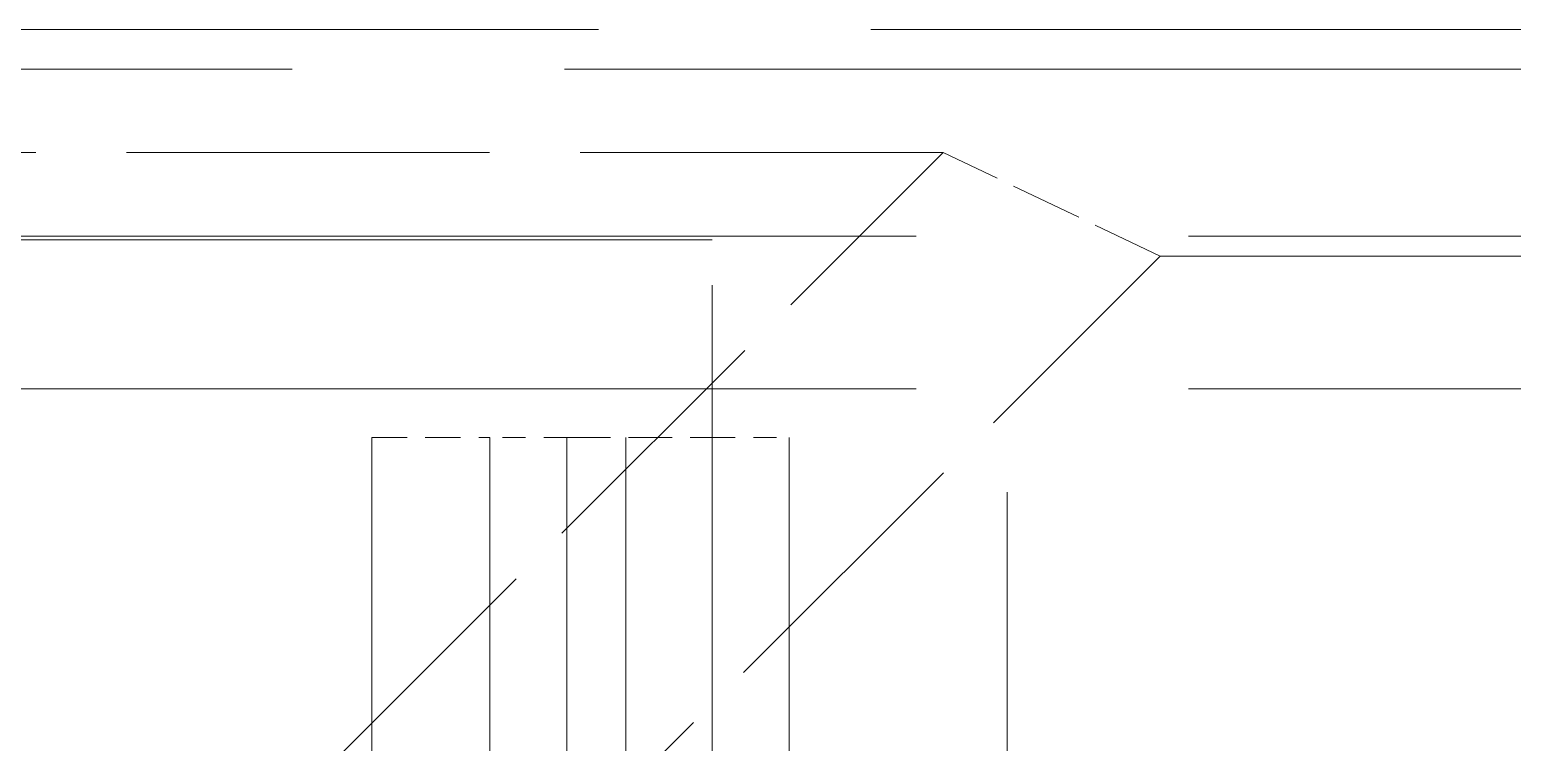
# Model space of a CAD drawing. Extents: x 23 to 587, y 4 to 413.
# Drawn here: x 215.03 to 223.19, y 316.71 to 320.64 of the extents above; entities that cross this region are included whole.
import ezdxf

# ---------------------------------------------------------------- set-up
doc = ezdxf.new("R2010")
doc.units = 0
doc.linetypes.add('DASHDOT', pattern=[18.5, 12, -3, 0.5, -3])
doc.linetypes.add('DASHED', pattern=[15, 12, -3])
doc.layers.get('0').update_dxf_attribs({"lineweight": 13})

# ---------------------------------------------------------------- blocks, each defined once
blk = doc.blocks.new('BLOCK376')
at = {"color": 7, "linetype": 'DASHDOT', "lineweight": 13}
blk.add_line((230.39, -82.581), (230.39, -103.381), dxfattribs=at)
blk = doc.blocks.new('BLOCK398')
at = {"color": 7, "linetype": 'DASHED', "lineweight": 13}
for p, q in [((213.89, -77.481), (274.89, -77.481)), ((267.514, -77.918), (214.328, -77.918)), ((-67.61, -79.759), (556.39, -79.759)), ((-67.61, -79.759), (556.39, -79.759)), ((204.39, -79.8), (227.14, -79.8)), ((227.14, -107.3), (227.14, -79.8)), ((254.704, -79.981), (232.076, -79.981)), ((-67.61, -81.441), (556.39, -81.441)), ((223.39, -81.981), (223.39, -103.981)), ((224.69, -81.981), (224.69, -103.981)), ((224.69, -81.981), (224.69, -103.981)), ((225.54, -81.981), (225.54, -103.981)), ((226.19, -81.981), (226.19, -103.981)), ((227.14, -81.981), (227.14, -103.981)), ((227.99, -81.981), (227.99, -103.981))]:
    blk.add_line(p, q, dxfattribs=at)
at = {"color": 7, "linetype": 'DASHED', "lineweight": 13, "ltscale": 0.333286}
blk.add_line((229.687, -78.835), (216.355, -78.835), dxfattribs=at)
at = {"color": 7, "linetype": 'DASHED', "lineweight": 13, "ltscale": 0.237635}
blk.add_line((222.965, -85.556), (229.687, -78.835), dxfattribs=at)
at = {"color": 7, "linetype": 'DASHED', "lineweight": 13, "ltscale": 0.066254}
blk.add_line((232.076, -79.981), (229.687, -78.835), dxfattribs=at)
at = {"color": 7, "linetype": 'DASHED', "lineweight": 13, "ltscale": 0.259619}
blk.add_line((224.733, -87.324), (232.076, -79.981), dxfattribs=at)
at = {"color": 7, "linetype": 'DASHED', "lineweight": 13, "ltscale": 0.0325}
blk.add_line((223.39, -81.981), (224.69, -81.981), dxfattribs=at)
at = {"color": 7, "linetype": 'DASHED', "lineweight": 13, "ltscale": 0.02125}
for p, q in [((225.54, -81.981), (224.69, -81.981)), ((227.14, -81.981), (227.99, -81.981))]:
    blk.add_line(p, q, dxfattribs=at)
at = {"color": 7, "linetype": 'DASHED', "lineweight": 13, "ltscale": 0.04}
blk.add_line((225.54, -81.981), (227.14, -81.981), dxfattribs=at)

msp = doc.modelspace()

# ---------------------------------------------------------------- block references
at = {"lineweight": 0, "xscale": 0.5, "yscale": 0.5, "zscale": 0.5}
for name in ['BLOCK398', 'BLOCK376']:
    msp.add_blockref(name, (105.2159, 359.385), dxfattribs=at)

doc.saveas('drawing.dxf')
